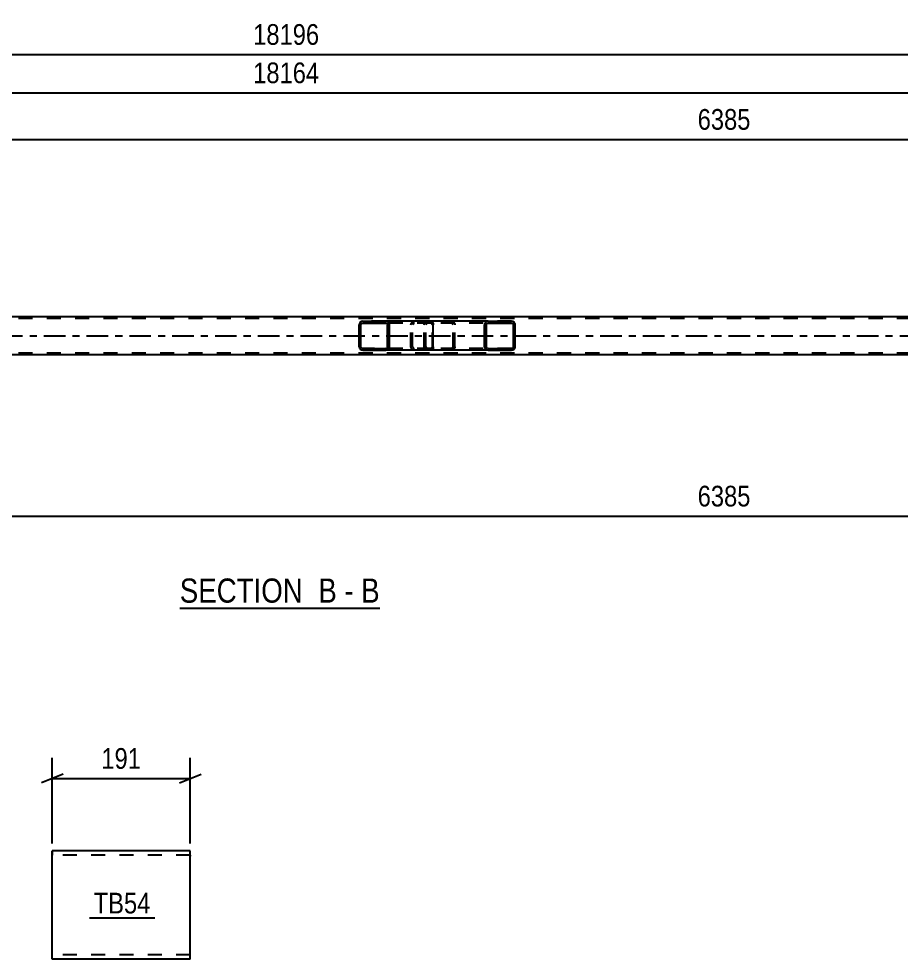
# Model space of a CAD drawing. Header units: millimetres. Extents: x 0 to 841, y 0 to 594.
# Drawn here: x 365.7 to 487.8, y 151.3 to 281.4 of the extents above; entities that cross this region are included whole.
import ezdxf

# ---------------------------------------------------------------- set-up
doc = ezdxf.new("R2010")
doc.units = ezdxf.units.MM
doc.linetypes.add('DXK_LINE_DOT2', pattern=[3.9198, 1.9599, -1.9599])
doc.linetypes.add('DXK_LINE_DOT3', pattern=[5.9187, 2.979, -0.9799, 0.9799, -0.9799])
doc.styles.add('Arial Narrow', font='ARIALN.TTF', dxfattribs={"height": 0.2})

# ---------------------------------------------------------------- blocks, each defined once
blk = doc.blocks.new('Unknown-814521729-12 - 2731')
at = {"color": 6, "linetype": 'Continuous'}
blk.add_line((388.01, 199.88), (415.66, 199.88), dxfattribs=at)
at = {"color": 0, "linetype": 'Continuous'}
for points in [[(406.12, 200.63), (406.12, 204.13), (388.01, 204.13), (388.01, 200.63)], [(409.73, 200.63), (409.73, 204.13), (407.17, 204.13), (407.17, 200.63)], [(412.05, 200.63), (412.05, 204.13), (410.78, 204.13), (410.78, 200.63)], [(415.66, 200.63), (415.66, 204.13), (413.1, 204.13), (413.1, 200.63)]]:
    blk.add_wipeout(points, dxfattribs=at)
at = {"color": 7, "linetype": 'Continuous', "style": 'Arial Narrow'}
for s, p in [('SECTION ', (388.01, 200.63)), ('B', (407.17, 200.63)), ('B', (413.1, 200.63)), ('-', (410.78, 200.63))]:
    blk.add_text(s, height=3.34, dxfattribs=at).set_placement(p)
blk = doc.blocks.new('Part-814521729-2855 - 2731')
at = {"linetype": 'Continuous'}
h = blk.add_hatch(dxfattribs=at)
h.set_pattern_fill('', scale=0.7, style=0, pattern_type=0)
h.set_pattern_definition([(45, (434.3751, 239.2643), (-1.57154, 1.57154), [])])
h.paths.add_polyline_path([(434.41, 239.08), (434.38, 239.26), (434.26, 239.42), (434.1, 239.52), (433.9, 239.56), (430.67, 239.56), (430.47, 239.52), (430.31, 239.42), (430.2, 239.26), (430.16, 239.08), (430.16, 236.04), (430.2, 235.86), (430.31, 235.7), (430.47, 235.6), (430.67, 235.56), (433.9, 235.56), (434.1, 235.6), (434.26, 235.7), (434.38, 235.86), (434.41, 236.04)])
h.paths.add_polyline_path([(434.14, 235.95), (434.08, 235.87), (434, 235.82), (433.9, 235.8), (430.67, 235.8), (430.57, 235.82), (430.49, 235.87), (430.43, 235.95), (430.41, 236.04), (430.41, 239.08), (430.43, 239.17), (430.49, 239.25), (430.57, 239.3), (430.67, 239.32), (433.9, 239.32), (434, 239.3), (434.08, 239.25), (434.14, 239.17), (434.16, 239.08), (434.16, 236.04)])
at = {"color": 7, "linetype": 'DXK_LINE_DOT2'}
for p, q in [((422.12, 239.52), (422.32, 239.56)), ((422.8, 239.56), (422.32, 239.56)), ((425.55, 239.56), (425.75, 239.52)), ((433.9, 239.56), (430.67, 239.56)), ((421.81, 239.08), (421.85, 239.26)), ((421.81, 236.04), (421.81, 239.08)), ((422.08, 239.17), (422.06, 239.08)), ((422.06, 236.04), (422.06, 239.08)), ((422.14, 239.25), (422.08, 239.17)), ((422.22, 239.3), (422.14, 239.25)), ((422.32, 239.32), (422.22, 239.3)), ((433.9, 239.32), (422.32, 239.32)), ((425.65, 239.3), (425.55, 239.32)), ((425.73, 239.25), (425.65, 239.3)), ((425.79, 239.17), (425.73, 239.25)), ((425.81, 239.08), (425.79, 239.17)), ((425.81, 236.04), (425.81, 239.08)), ((426.03, 239.26), (426.06, 239.08)), ((426.06, 236.04), (426.06, 239.08)), ((421.85, 235.86), (421.81, 236.04)), ((422.06, 236.04), (422.08, 235.95)), ((422.08, 235.95), (422.14, 235.87)), ((422.32, 235.56), (422.12, 235.6)), ((422.14, 235.87), (422.22, 235.82)), ((422.22, 235.82), (422.32, 235.8)), ((433.9, 235.8), (422.32, 235.8)), ((422.8, 235.56), (422.32, 235.56)), ((425.55, 235.8), (425.65, 235.82)), ((425.75, 235.6), (425.55, 235.56)), ((425.65, 235.82), (425.73, 235.87)), ((425.73, 235.87), (425.79, 235.95)), ((425.79, 235.95), (425.81, 236.04)), ((426.06, 236.04), (426.03, 235.86)), ((433.9, 235.56), (430.67, 235.56))]:
    blk.add_line(p, q, dxfattribs=at)
at = {"color": 2, "linetype": 'Continuous'}
for p, q in [((430.67, 239.56), (422.8, 239.56)), ((430.67, 239.56), (430.47, 239.52)), ((430.67, 239.56), (433.9, 239.56)), ((434.1, 239.52), (433.9, 239.56)), ((430.2, 239.26), (430.16, 239.08)), ((430.16, 236.04), (430.16, 239.08)), ((430.41, 239.08), (430.43, 239.17)), ((430.41, 236.04), (430.41, 239.08)), ((430.43, 239.17), (430.49, 239.25)), ((430.49, 239.25), (430.57, 239.3)), ((430.57, 239.3), (430.67, 239.32)), ((430.67, 239.32), (433.9, 239.32)), ((433.9, 239.32), (434, 239.3)), ((434, 239.3), (434.08, 239.25)), ((434.08, 239.25), (434.14, 239.17)), ((434.14, 239.17), (434.16, 239.08)), ((434.16, 236.04), (434.16, 239.08)), ((434.41, 239.08), (434.38, 239.26)), ((434.41, 236.04), (434.41, 239.08)), ((430.67, 235.56), (422.8, 235.56)), ((430.16, 236.04), (430.2, 235.86)), ((430.43, 235.95), (430.41, 236.04)), ((430.49, 235.87), (430.43, 235.95)), ((430.47, 235.6), (430.67, 235.56)), ((430.57, 235.82), (430.49, 235.87)), ((430.67, 235.8), (430.57, 235.82)), ((430.67, 235.8), (433.9, 235.8)), ((430.67, 235.56), (433.9, 235.56)), ((434, 235.82), (433.9, 235.8)), ((433.9, 235.56), (434.1, 235.6)), ((434.08, 235.87), (434, 235.82)), ((434.14, 235.95), (434.08, 235.87)), ((434.16, 236.04), (434.14, 235.95)), ((434.38, 235.86), (434.41, 236.04))]:
    blk.add_line(p, q, dxfattribs=at)
at = {"color": 7, "linetype": 'DXK_LINE_DOT2'}
for centre, start, end in [((422.3, 239.06), 110.7583, 155.68), ((425.57, 239.06), 24.32, 69.2417), ((422.3, 236.06), 204.32, 249.2417), ((425.57, 236.06), 290.7583, 335.68)]:
    blk.add_arc(centre, 0.496, start, end, dxfattribs=at)
at = {"color": 2, "linetype": 'Continuous'}
for centre, start, end in [((430.65, 239.06), 110.7583, 155.68), ((433.92, 239.06), 24.32, 69.2417), ((430.65, 236.06), 204.32, 249.2417), ((433.92, 236.06), 290.7583, 335.68)]:
    blk.add_arc(centre, 0.496, start, end, dxfattribs=at)
blk = doc.blocks.new('Part-814521729-2860 - 2731')
at = {"color": 7, "linetype": 'DXK_LINE_DOT2'}
for p, q in [((732.19, 239.96), (73.27, 239.96)), ((732.19, 235.16), (73.27, 235.16))]:
    blk.add_line(p, q, dxfattribs=at)
at = {"color": 2, "linetype": 'Continuous'}
for p, q in [((590.19, 240.2), (340.79, 240.2)), ((590.19, 234.92), (340.79, 234.92))]:
    blk.add_line(p, q, dxfattribs=at)
at = {"color": 7, "linetype": 'DXK_LINE_DOT3'}
blk.add_line((73.27, 237.56), (732.19, 237.56), dxfattribs=at)
blk = doc.blocks.new('Part-814521729-2972 - 2731')
at = {"linetype": 'Continuous'}
h = blk.add_hatch(dxfattribs=at)
h.set_pattern_fill('', scale=0.7, style=0, pattern_type=0)
h.set_pattern_definition([(45, (416.9642, 239.2643), (-1.57154, 1.57154), [])])
h.paths.add_polyline_path([(417, 239.08), (416.96, 239.26), (416.86, 239.42), (416.69, 239.52), (416.5, 239.56), (413.32, 239.56), (413.12, 239.52), (412.96, 239.42), (412.85, 239.26), (412.81, 239.08), (412.81, 236.04), (412.85, 235.86), (412.96, 235.7), (413.12, 235.6), (413.32, 235.56), (416.5, 235.56), (416.69, 235.6), (416.86, 235.7), (416.96, 235.86), (417, 236.04)])
h.paths.add_polyline_path([(416.73, 235.95), (416.68, 235.87), (416.6, 235.82), (416.5, 235.8), (413.32, 235.8), (413.22, 235.82), (413.14, 235.87), (413.08, 235.95), (413.06, 236.04), (413.06, 239.08), (413.08, 239.17), (413.14, 239.25), (413.22, 239.3), (413.32, 239.32), (416.5, 239.32), (416.6, 239.3), (416.68, 239.25), (416.73, 239.17), (416.75, 239.08), (416.75, 236.04)])
at = {"color": 2, "linetype": 'Continuous'}
for p, q in [((413.32, 239.56), (413.12, 239.52)), ((413.32, 239.56), (416.5, 239.56)), ((422.8, 239.56), (416.5, 239.56)), ((416.69, 239.52), (416.5, 239.56)), ((422.8, 239.56), (422.9, 239.52)), ((422.9, 239.52), (422.99, 239.42)), ((412.85, 239.26), (412.81, 239.08)), ((412.81, 236.04), (412.81, 239.08)), ((413.06, 239.08), (413.08, 239.17)), ((413.06, 236.04), (413.06, 239.08)), ((413.08, 239.17), (413.14, 239.25)), ((413.14, 239.25), (413.22, 239.3)), ((413.22, 239.3), (413.32, 239.32)), ((413.32, 239.32), (416.5, 239.32)), ((416.5, 239.32), (416.6, 239.3)), ((416.6, 239.3), (416.68, 239.25)), ((416.68, 239.25), (416.73, 239.17)), ((416.73, 239.17), (416.75, 239.08)), ((416.75, 236.04), (416.75, 239.08)), ((417, 239.08), (416.96, 239.26)), ((417, 236.04), (417, 239.08)), ((422.99, 239.42), (423.05, 239.26)), ((423.05, 239.26), (423.07, 239.08)), ((423.07, 236.04), (423.07, 239.08)), ((412.81, 236.04), (412.85, 235.86)), ((413.08, 235.95), (413.06, 236.04)), ((413.14, 235.87), (413.08, 235.95)), ((413.12, 235.6), (413.32, 235.56)), ((413.22, 235.82), (413.14, 235.87)), ((413.32, 235.8), (413.22, 235.82)), ((413.32, 235.8), (416.5, 235.8)), ((413.32, 235.56), (416.5, 235.56)), ((416.6, 235.82), (416.5, 235.8)), ((416.5, 235.56), (416.69, 235.6)), ((422.8, 235.56), (416.5, 235.56)), ((416.68, 235.87), (416.6, 235.82)), ((416.73, 235.95), (416.68, 235.87)), ((416.75, 236.04), (416.73, 235.95)), ((416.96, 235.86), (417, 236.04)), ((422.9, 235.6), (422.8, 235.56)), ((422.99, 235.7), (422.9, 235.6)), ((423.05, 235.86), (422.99, 235.7)), ((423.07, 236.04), (423.05, 235.86))]:
    blk.add_line(p, q, dxfattribs=at)
at = {"color": 7, "linetype": 'DXK_LINE_DOT2'}
for p, q in [((416.5, 239.56), (413.32, 239.56)), ((420.27, 239.52), (420.47, 239.56)), ((421.81, 239.32), (421.81, 239.56)), ((422.8, 239.32), (413.32, 239.32)), ((419.96, 239.08), (420, 239.26)), ((419.96, 236.04), (419.96, 239.08)), ((420.23, 239.17), (420.21, 239.08)), ((420.21, 236.04), (420.21, 239.08)), ((420.29, 239.25), (420.23, 239.17)), ((420.29, 239.25), (420.31, 239.26)), ((420.31, 239.26), (420.37, 239.3)), ((420.37, 239.3), (420.47, 239.32)), ((422.85, 239.3), (422.8, 239.32)), ((422.9, 239.25), (422.85, 239.3)), ((422.93, 239.17), (422.9, 239.25)), ((422.94, 239.08), (422.93, 239.17)), ((422.94, 236.04), (422.94, 239.08)), ((422.8, 235.8), (413.32, 235.8)), ((416.5, 235.56), (413.32, 235.56)), ((420, 235.86), (419.96, 236.04)), ((420.21, 236.04), (420.23, 235.95)), ((420.23, 235.95), (420.29, 235.87)), ((420.47, 235.56), (420.27, 235.6)), ((420.29, 235.87), (420.37, 235.82)), ((420.37, 235.82), (420.47, 235.8)), ((421.81, 235.56), (421.81, 235.8)), ((422.8, 235.8), (422.85, 235.82)), ((422.85, 235.82), (422.9, 235.87)), ((422.9, 235.87), (422.93, 235.95)), ((422.93, 235.95), (422.94, 236.04))]:
    blk.add_line(p, q, dxfattribs=at)
at = {"color": 2, "linetype": 'Continuous'}
for centre, start, end in [((413.3, 239.07), 111.1941, 156.1506), ((416.51, 239.07), 23.8494, 68.8059), ((413.3, 236.06), 203.8494, 248.8059), ((416.51, 236.06), 291.1941, 336.1506)]:
    blk.add_arc(centre, 0.492, start, end, dxfattribs=at)
at = {"color": 7, "linetype": 'DXK_LINE_DOT2'}
for centre, start, end in [((420.45, 239.07), 111.1941, 156.1506), ((420.45, 236.06), 203.8494, 248.8059)]:
    blk.add_arc(centre, 0.492, start, end, dxfattribs=at)
blk = doc.blocks.new('Part-814521729-13871 - 13870')
at = {"color": 2, "linetype": 'Continuous'}
for p, q in [((370.36, 151.29), (370.36, 166.29)), ((370.36, 166.29), (370.36, 166.29)), ((389.46, 166.29), (370.36, 166.29)), ((389.46, 152.49), (389.46, 166.29)), ((389.46, 151.29), (389.46, 152.49)), ((370.36, 151.29), (370.36, 151.29)), ((389.46, 151.29), (370.36, 151.29))]:
    blk.add_line(p, q, dxfattribs=at)
at = {"color": 7, "linetype": 'DXK_LINE_DOT2'}
for p, q in [((370.36, 166.29), (370.36, 166.29)), ((370.36, 166.29), (370.36, 166.2)), ((370.36, 166.2), (370.36, 165.69)), ((370.36, 151.29), (370.36, 165.69)), ((370.36, 165.69), (370.36, 165.69)), ((389.46, 165.69), (370.36, 165.69)), ((389.46, 165.69), (389.46, 165.65)), ((389.46, 165.65), (389.46, 165.69)), ((389.46, 165.55), (389.46, 165.65)), ((389.46, 165.65), (389.46, 165.55)), ((389.46, 151.94), (389.46, 152.26)), ((370.36, 151.89), (370.36, 151.89)), ((389.46, 151.89), (370.36, 151.89)), ((370.36, 151.29), (370.36, 151.29)), ((389.46, 151.89), (389.46, 151.94))]:
    blk.add_line(p, q, dxfattribs=at)
blk = doc.blocks.new('StraightDimension-814521729-3153 - 2731')
at = {"color": 7, "linetype": 'Continuous'}
blk.add_line((335.59, 212.59), (590.99, 212.59), dxfattribs=at)
at = {"color": 0}
blk.add_wipeout([(467.55, 213.34), (467.55, 217.54), (459.04, 217.54), (459.04, 213.34)], dxfattribs=at)
at = {"color": 3, "style": 'Arial Narrow'}
blk.add_text('6385', height=2.863, dxfattribs=at).set_placement((459.64, 213.94))
blk = doc.blocks.new('StraightDimension-814521729-3166 - 2731')
at = {"color": 7, "linetype": 'Continuous'}
blk.add_line((64.01, 276.47), (741.45, 276.47), dxfattribs=at)
at = {"color": 0}
blk.add_wipeout([(407.9, 277.22), (407.9, 281.42), (397.56, 281.42), (397.56, 277.22)], dxfattribs=at)
at = {"color": 3, "style": 'Arial Narrow'}
blk.add_text('18196', height=2.863, dxfattribs=at).set_placement((398.16, 277.82))
blk = doc.blocks.new('StraightDimension-814521729-3183 - 2731')
at = {"color": 7, "linetype": 'Continuous'}
blk.add_line((335.59, 264.72), (590.99, 264.72), dxfattribs=at)
at = {"color": 0}
blk.add_wipeout([(467.55, 265.47), (467.55, 269.67), (459.04, 269.67), (459.04, 265.47)], dxfattribs=at)
at = {"color": 3, "style": 'Arial Narrow'}
blk.add_text('6385', height=2.863, dxfattribs=at).set_placement((459.64, 266.07))
blk = doc.blocks.new('StraightDimension-814521729-7590 - 2731')
at = {"color": 7, "linetype": 'Continuous'}
blk.add_line((64.65, 271.16), (740.81, 271.16), dxfattribs=at)
at = {"color": 0}
blk.add_wipeout([(407.9, 271.91), (407.9, 276.11), (397.56, 276.11), (397.56, 271.91)], dxfattribs=at)
at = {"color": 3, "style": 'Arial Narrow'}
blk.add_text('18164', height=2.863, dxfattribs=at).set_placement((398.16, 272.51))
blk = doc.blocks.new('StraightDimension-814521729-13971 - 13870')
at = {"color": 7, "linetype": 'Continuous'}
for p, q in [((370.36, 167.29), (370.36, 179.14)), ((389.46, 167.29), (389.46, 179.14)), ((371.86, 176.89), (368.86, 175.69)), ((370.36, 176.29), (389.46, 176.29)), ((387.96, 175.69), (390.96, 176.89))]:
    blk.add_line(p, q, dxfattribs=at)
at = {"color": 0}
blk.add_wipeout([(383.25, 177.04), (383.25, 181.24), (376.56, 181.24), (376.56, 177.04)], dxfattribs=at)
at = {"color": 3, "style": 'Arial Narrow'}
blk.add_text('191', height=2.863, dxfattribs=at).set_placement((377.16, 177.64))
blk = doc.blocks.new('Mark-814521729-13974 - 13870')
at = {"color": 0}
blk.add_wipeout([(383.95, 157.62), (383.95, 160.62), (376.1, 160.62), (376.1, 157.62)], dxfattribs=at)
blk.add_wipeout([(383.95, 157.62), (383.95, 160.62), (376.1, 160.62), (376.1, 157.62)], dxfattribs=at)
at = {"color": 30, "linetype": 'Continuous'}
blk.add_line((375.5, 157.02), (384.55, 157.02), dxfattribs=at)
at = {"color": 3, "style": 'Arial Narrow'}
blk.add_text('TB54', height=2.863, dxfattribs=at).set_placement((376.1, 157.62))

msp = doc.modelspace()

# ---------------------------------------------------------------- block references
for name in ['StraightDimension-814521729-3166 - 2731', 'Part-814521729-2860 - 2731', 'Part-814521729-2972 - 2731', 'Part-814521729-2855 - 2731', 'Unknown-814521729-12 - 2731', 'StraightDimension-814521729-13971 - 13870', 'Part-814521729-13871 - 13870']:
    msp.add_blockref(name, (0, 0))

# ---------------------------------------------------------------- next in the draw order: block references
for name in ['StraightDimension-814521729-3183 - 2731', 'StraightDimension-814521729-3153 - 2731', 'Mark-814521729-13974 - 13870']:
    msp.add_blockref(name, (0, 0))

# ---------------------------------------------------------------- next in the draw order: block references
msp.add_blockref('StraightDimension-814521729-7590 - 2731', (0, 0))

doc.saveas('drawing.dxf')
